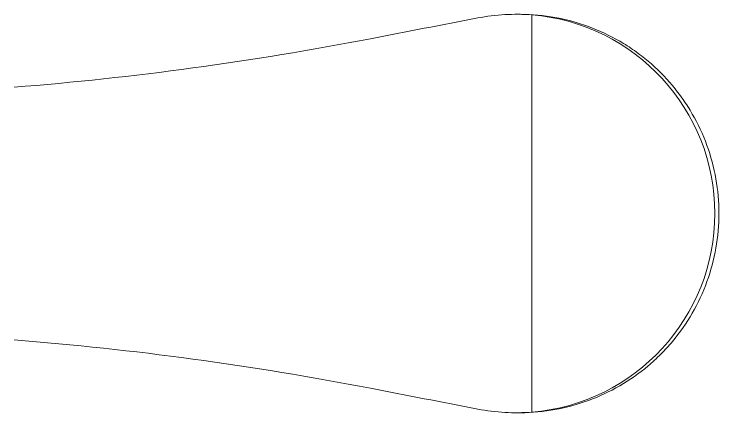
# Model space of a CAD drawing. Header units: inches. Extents: x -1 to 66.5, y -11.9 to 25.2.
# Drawn here: x 62.276 to 63.372, y -1.406 to -0.785 of the extents above; entities that cross this region are included whole.
import ezdxf

# ---------------------------------------------------------------- set-up
doc = ezdxf.new("R2010")
doc.units = ezdxf.units.IN
doc.header["$MEASUREMENT"] = 0
doc.layers.add('Clamp', color=30, linetype='Continuous')

msp = doc.modelspace()

# ---------------------------------------------------------------- linework, layer by layer
at = {"layer": 'Clamp', "linetype": 'Continuous', "lineweight": 0}
for p, q in [((63.0635, -0.7858), (63.0568, -0.7858)), ((63.0814, -0.7867), (63.0814, -1.4048)), ((63.0568, -1.4058), (63.0635, -1.4058))]:
    msp.add_line(p, q, dxfattribs=at)
msp.add_arc((63.0558, -1.0958), 0.3101, 274.7427, 85.2573, dxfattribs=at)
for centre, major_axis, start_param, end_param in [((62.9269, -0.6992), (6, 1.1624), 4.693004, 4.720841), ((62.9269, -1.4923), (6, -1.1624), 1.562344, 1.590181)]:
    msp.add_ellipse(centre, major_axis=major_axis, ratio=0.017009, start_param=start_param, end_param=end_param, dxfattribs=at)
for points, knots in [([(62.9974, -0.7915), (63.0113, -0.7888), (63.0252, -0.7871), (63.0532, -0.7855), (63.0673, -0.7856), (63.0814, -0.7867)], [0, 0, 0, 0, 0.5, 0.5, 1, 1, 1, 1]), ([(63.1173, -1.4009), (63.1351, -1.3976), (63.1524, -1.3929), (63.186, -1.3806), (63.2023, -1.373), (63.2336, -1.3548), (63.2483, -1.3445), (63.2688, -1.3272), (63.2754, -1.3211), (63.288, -1.3084), (63.2942, -1.3017), (63.3116, -1.2809), (63.3218, -1.2662), (63.3397, -1.2352), (63.3473, -1.2188), (63.3597, -1.1848), (63.3643, -1.1673), (63.3706, -1.1316), (63.3722, -1.1136), (63.3721, -1.0773), (63.3705, -1.0594), (63.3643, -1.0242), (63.3597, -1.0068), (63.3473, -0.9727), (63.3397, -0.9565), (63.3264, -0.9332), (63.3216, -0.9257), (63.3113, -0.9109), (63.3058, -0.9037), (63.2884, -0.8829), (63.2757, -0.8702), (63.2552, -0.8529), (63.2481, -0.8475), (63.2334, -0.8371), (63.2258, -0.8322), (63.2024, -0.8186), (63.1862, -0.811), (63.1526, -0.7987), (63.1351, -0.7939), (63.1173, -0.7907)], [0, 0, 0, 0, 0.0625, 0.0625, 0.125, 0.125, 0.1875, 0.1875, 0.21875, 0.21875, 0.25, 0.25, 0.3125, 0.3125, 0.375, 0.375, 0.4375, 0.4375, 0.5, 0.5, 0.5625, 0.5625, 0.625, 0.625, 0.6875, 0.6875, 0.71875, 0.71875, 0.75, 0.75, 0.8125, 0.8125, 0.84375, 0.84375, 0.875, 0.875, 0.9375, 0.9375, 1, 1, 1, 1]), ([(63.0814, -1.4048), (63.0673, -1.4059), (63.0532, -1.4061), (63.0252, -1.4045), (63.0113, -1.4027), (62.9974, -1.4001)], [0, 0, 0, 0, 0.5, 0.5, 1, 1, 1, 1])]:
    msp.add_open_spline(points, degree=3, knots=knots, dxfattribs=at)
for points in [[(63.0635, -0.7858), (63.0816, -0.7858), (63.0995, -0.7874), (63.1173, -0.7907)], [(62.2763, -0.8993), (62.4619, -0.8844), (62.6466, -0.8594), (62.8304, -0.8238)], [(62.8304, -1.3677), (62.6466, -1.3322), (62.4619, -1.3072), (62.2763, -1.2923)], [(63.1173, -1.4009), (63.0995, -1.4041), (63.0816, -1.4058), (63.0635, -1.4058)]]:
    msp.add_open_spline(points, degree=3, dxfattribs=at)

doc.saveas('drawing.dxf')
